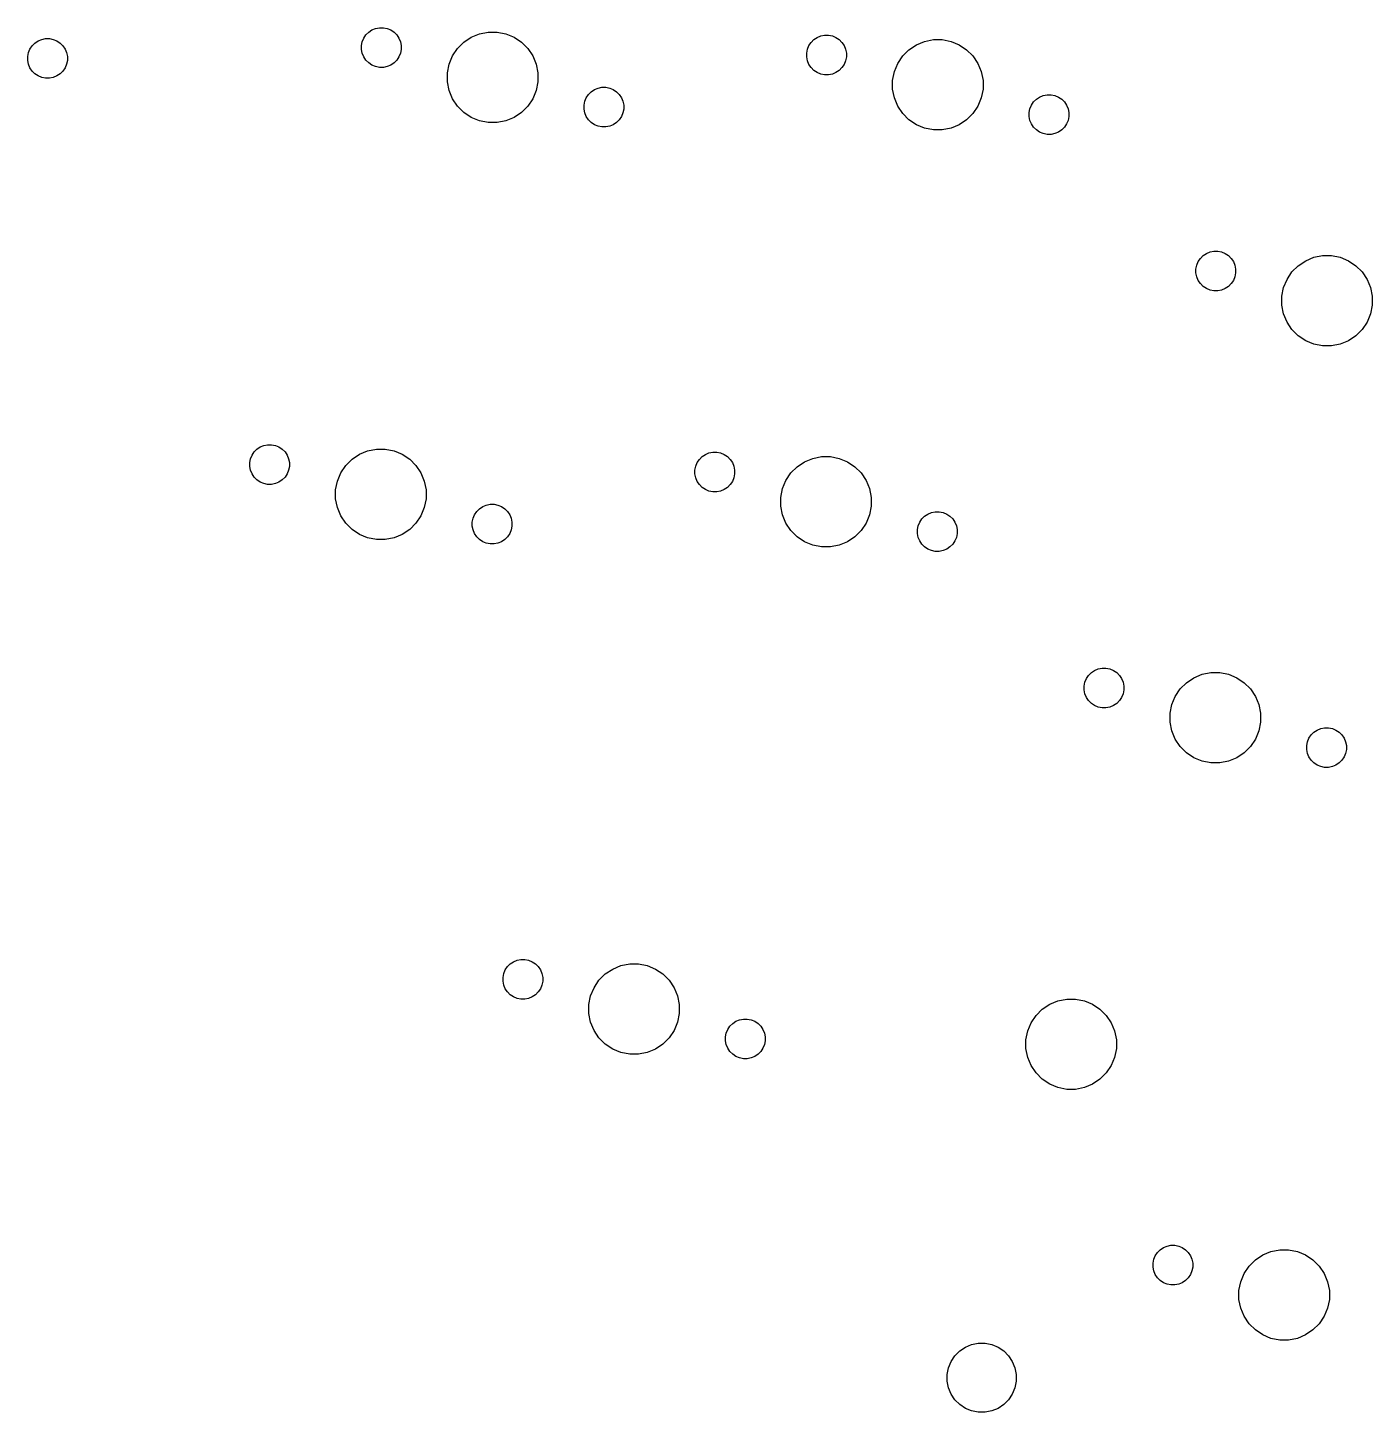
# Model space of a CAD drawing. Extents: x -662 to -203, y -195 to -58.
# Drawn here: x -485.5 to -426.2, y -186 to -124.9 of the extents above; entities that cross this region are included whole.
import ezdxf

# ---------------------------------------------------------------- set-up
doc = ezdxf.new("R2010")
doc.units = 0
doc.layers.add('BLACK', color=7, linetype='CONTINUOUS')

msp = doc.modelspace()

# ---------------------------------------------------------------- linework, layer by layer
at = {"layer": 'BLACK', "linetype": 'CONTINUOUS'}
for p, q in [((-470.709, -125.355), (-470.613, -125.212)), ((-470.613, -125.212), (-470.491, -125.09)), ((-470.491, -125.09), (-470.348, -124.994)), ((-470.348, -124.994), (-470.189, -124.929)), ((-470.189, -124.929), (-470.02, -124.895)), ((-470.02, -124.895), (-469.847, -124.895)), ((-469.847, -124.895), (-469.678, -124.929)), ((-469.678, -124.929), (-469.519, -124.994)), ((-469.519, -124.994), (-469.376, -125.09)), ((-469.376, -125.09), (-469.254, -125.212)), ((-469.254, -125.212), (-469.158, -125.355)), ((-465.971, -125.318), (-465.608, -125.167)), ((-465.608, -125.167), (-465.223, -125.091)), ((-465.223, -125.091), (-464.83, -125.091)), ((-464.83, -125.091), (-464.445, -125.167)), ((-464.445, -125.167), (-464.082, -125.318)), ((-450.555, -125.259), (-450.386, -125.225)), ((-450.386, -125.225), (-450.214, -125.225)), ((-450.214, -125.225), (-450.045, -125.259)), ((-485.499, -125.995), (-485.433, -125.836)), ((-485.433, -125.836), (-485.337, -125.693)), ((-485.337, -125.693), (-485.215, -125.571)), ((-485.215, -125.571), (-485.072, -125.475)), ((-485.072, -125.475), (-484.913, -125.409)), ((-484.913, -125.409), (-484.744, -125.376)), ((-484.744, -125.376), (-484.571, -125.376)), ((-484.571, -125.376), (-484.402, -125.409)), ((-484.402, -125.409), (-484.243, -125.475)), ((-484.243, -125.475), (-484.1, -125.571)), ((-484.1, -125.571), (-483.978, -125.693)), ((-483.978, -125.693), (-483.882, -125.836)), ((-483.882, -125.836), (-483.816, -125.995)), ((-470.808, -125.684), (-470.775, -125.515)), ((-470.808, -125.856), (-470.808, -125.684)), ((-470.775, -126.025), (-470.808, -125.856)), ((-470.775, -125.515), (-470.709, -125.355)), ((-469.158, -125.355), (-469.092, -125.515)), ((-469.092, -125.515), (-469.058, -125.684)), ((-469.058, -125.856), (-469.092, -126.025)), ((-469.058, -125.684), (-469.058, -125.856)), ((-466.794, -126.14), (-466.575, -125.814)), ((-466.575, -125.814), (-466.298, -125.536)), ((-466.298, -125.536), (-465.971, -125.318)), ((-464.082, -125.318), (-463.756, -125.536)), ((-463.756, -125.536), (-463.478, -125.814)), ((-463.478, -125.814), (-463.26, -126.14)), ((-451.175, -126.014), (-451.141, -125.845)), ((-451.141, -125.845), (-451.075, -125.686)), ((-451.075, -125.686), (-450.98, -125.542)), ((-450.98, -125.542), (-450.858, -125.421)), ((-450.858, -125.421), (-450.714, -125.325)), ((-450.714, -125.325), (-450.555, -125.259)), ((-450.045, -125.259), (-449.886, -125.325)), ((-449.886, -125.325), (-449.742, -125.421)), ((-449.742, -125.421), (-449.62, -125.542)), ((-449.62, -125.542), (-449.525, -125.686)), ((-449.525, -125.686), (-449.459, -125.845)), ((-449.459, -125.845), (-449.425, -126.014)), ((-446.664, -125.866), (-446.338, -125.648)), ((-446.338, -125.648), (-445.975, -125.498)), ((-445.975, -125.498), (-445.589, -125.421)), ((-445.589, -125.421), (-445.197, -125.421)), ((-445.197, -125.421), (-444.811, -125.498)), ((-444.811, -125.498), (-444.449, -125.648)), ((-444.449, -125.648), (-444.122, -125.866)), ((-485.532, -126.165), (-485.499, -125.995)), ((-485.532, -126.337), (-485.532, -126.165)), ((-485.499, -126.506), (-485.532, -126.337)), ((-483.816, -125.995), (-483.782, -126.165)), ((-483.782, -126.337), (-483.816, -126.506)), ((-483.782, -126.165), (-483.782, -126.337)), ((-470.709, -126.184), (-470.775, -126.025)), ((-470.613, -126.328), (-470.709, -126.184)), ((-470.491, -126.45), (-470.613, -126.328)), ((-470.348, -126.545), (-470.491, -126.45)), ((-469.376, -126.45), (-469.519, -126.545)), ((-469.254, -126.328), (-469.376, -126.45)), ((-469.158, -126.184), (-469.254, -126.328)), ((-469.092, -126.025), (-469.158, -126.184)), ((-466.944, -126.503), (-466.794, -126.14)), ((-463.26, -126.14), (-463.109, -126.503)), ((-451.175, -126.186), (-451.175, -126.014)), ((-451.141, -126.355), (-451.175, -126.186)), ((-451.075, -126.515), (-451.141, -126.355)), ((-449.459, -126.355), (-449.525, -126.515)), ((-449.425, -126.186), (-449.459, -126.355)), ((-449.425, -126.014), (-449.425, -126.186)), ((-447.31, -126.833), (-447.16, -126.471)), ((-447.16, -126.471), (-446.942, -126.144)), ((-446.942, -126.144), (-446.664, -125.866)), ((-444.122, -125.866), (-443.844, -126.144)), ((-443.844, -126.144), (-443.626, -126.471)), ((-443.626, -126.471), (-443.476, -126.833)), ((-485.433, -126.665), (-485.499, -126.506)), ((-485.337, -126.808), (-485.433, -126.665)), ((-485.215, -126.93), (-485.337, -126.808)), ((-485.072, -127.026), (-485.215, -126.93)), ((-484.913, -127.092), (-485.072, -127.026)), ((-484.243, -127.026), (-484.402, -127.092)), ((-484.1, -126.93), (-484.243, -127.026)), ((-483.978, -126.808), (-484.1, -126.93)), ((-483.882, -126.665), (-483.978, -126.808)), ((-483.816, -126.506), (-483.882, -126.665)), ((-470.189, -126.611), (-470.348, -126.545)), ((-470.02, -126.645), (-470.189, -126.611)), ((-469.847, -126.645), (-470.02, -126.645)), ((-469.678, -126.611), (-469.847, -126.645)), ((-469.519, -126.545), (-469.678, -126.611)), ((-467.02, -126.888), (-466.944, -126.503)), ((-467.02, -127.281), (-467.02, -126.888)), ((-463.109, -126.503), (-463.033, -126.888)), ((-463.033, -126.888), (-463.033, -127.281)), ((-450.98, -126.658), (-451.075, -126.515)), ((-450.858, -126.78), (-450.98, -126.658)), ((-450.714, -126.876), (-450.858, -126.78)), ((-450.555, -126.942), (-450.714, -126.876)), ((-450.386, -126.975), (-450.555, -126.942)), ((-450.214, -126.975), (-450.386, -126.975)), ((-450.045, -126.942), (-450.214, -126.975)), ((-449.886, -126.876), (-450.045, -126.942)), ((-449.742, -126.78), (-449.886, -126.876)), ((-449.62, -126.658), (-449.742, -126.78)), ((-449.525, -126.515), (-449.62, -126.658)), ((-447.387, -127.219), (-447.31, -126.833)), ((-443.476, -126.833), (-443.399, -127.219)), ((-484.744, -127.126), (-484.913, -127.092)), ((-484.571, -127.126), (-484.744, -127.126)), ((-484.402, -127.092), (-484.571, -127.126)), ((-466.944, -127.666), (-467.02, -127.281)), ((-466.794, -128.029), (-466.944, -127.666)), ((-463.109, -127.666), (-463.26, -128.029)), ((-463.033, -127.281), (-463.109, -127.666)), ((-460.677, -127.72), (-460.534, -127.624)), ((-460.534, -127.624), (-460.375, -127.558)), ((-460.375, -127.558), (-460.206, -127.525)), ((-460.206, -127.525), (-460.034, -127.525)), ((-460.034, -127.525), (-459.864, -127.558)), ((-459.864, -127.558), (-459.705, -127.624)), ((-459.705, -127.624), (-459.562, -127.72)), ((-447.387, -127.611), (-447.387, -127.219)), ((-447.31, -127.997), (-447.387, -127.611)), ((-443.399, -127.611), (-443.476, -127.997)), ((-443.399, -127.219), (-443.399, -127.611)), ((-466.575, -128.356), (-466.794, -128.029)), ((-463.26, -128.029), (-463.478, -128.356)), ((-460.995, -128.313), (-460.961, -128.144)), ((-460.961, -128.144), (-460.895, -127.985)), ((-460.895, -127.985), (-460.799, -127.842)), ((-460.799, -127.842), (-460.677, -127.72)), ((-459.562, -127.72), (-459.44, -127.842)), ((-459.44, -127.842), (-459.344, -127.985)), ((-459.344, -127.985), (-459.278, -128.144)), ((-459.278, -128.144), (-459.245, -128.313)), ((-447.16, -128.359), (-447.31, -127.997)), ((-443.476, -127.997), (-443.626, -128.359)), ((-441.262, -128.315), (-441.166, -128.172)), ((-441.166, -128.172), (-441.044, -128.05)), ((-441.044, -128.05), (-440.901, -127.954)), ((-440.901, -127.954), (-440.741, -127.888)), ((-440.741, -127.888), (-440.572, -127.855)), ((-440.572, -127.855), (-440.4, -127.855)), ((-440.4, -127.855), (-440.231, -127.888)), ((-440.231, -127.888), (-440.072, -127.954)), ((-440.072, -127.954), (-439.928, -128.05)), ((-439.928, -128.05), (-439.807, -128.172)), ((-439.807, -128.172), (-439.711, -128.315)), ((-466.298, -128.633), (-466.575, -128.356)), ((-465.971, -128.852), (-466.298, -128.633)), ((-465.608, -129.002), (-465.971, -128.852)), ((-464.082, -128.852), (-464.445, -129.002)), ((-463.756, -128.633), (-464.082, -128.852)), ((-463.478, -128.356), (-463.756, -128.633)), ((-460.995, -128.486), (-460.995, -128.313)), ((-460.961, -128.655), (-460.995, -128.486)), ((-460.895, -128.814), (-460.961, -128.655)), ((-460.799, -128.957), (-460.895, -128.814)), ((-459.344, -128.814), (-459.44, -128.957)), ((-459.278, -128.655), (-459.344, -128.814)), ((-459.245, -128.486), (-459.278, -128.655)), ((-459.245, -128.313), (-459.245, -128.486)), ((-446.942, -128.686), (-447.16, -128.359)), ((-446.664, -128.964), (-446.942, -128.686)), ((-443.844, -128.686), (-444.122, -128.964)), ((-443.626, -128.359), (-443.844, -128.686)), ((-441.361, -128.644), (-441.328, -128.475)), ((-441.361, -128.816), (-441.361, -128.644)), ((-441.328, -128.985), (-441.361, -128.816)), ((-441.328, -128.475), (-441.262, -128.315)), ((-439.711, -128.315), (-439.645, -128.475)), ((-439.645, -128.475), (-439.611, -128.644)), ((-439.611, -128.816), (-439.645, -128.985)), ((-439.611, -128.644), (-439.611, -128.816)), ((-465.223, -129.079), (-465.608, -129.002)), ((-464.83, -129.079), (-465.223, -129.079)), ((-464.445, -129.002), (-464.83, -129.079)), ((-460.677, -129.079), (-460.799, -128.957)), ((-460.534, -129.175), (-460.677, -129.079)), ((-460.375, -129.241), (-460.534, -129.175)), ((-460.206, -129.275), (-460.375, -129.241)), ((-460.034, -129.275), (-460.206, -129.275)), ((-459.864, -129.241), (-460.034, -129.275)), ((-459.705, -129.175), (-459.864, -129.241)), ((-459.562, -129.079), (-459.705, -129.175)), ((-459.44, -128.957), (-459.562, -129.079)), ((-446.338, -129.182), (-446.664, -128.964)), ((-445.975, -129.332), (-446.338, -129.182)), ((-445.589, -129.409), (-445.975, -129.332)), ((-445.197, -129.409), (-445.589, -129.409)), ((-444.811, -129.332), (-445.197, -129.409)), ((-444.449, -129.182), (-444.811, -129.332)), ((-444.122, -128.964), (-444.449, -129.182)), ((-441.262, -129.144), (-441.328, -128.985)), ((-441.166, -129.288), (-441.262, -129.144)), ((-441.044, -129.409), (-441.166, -129.288)), ((-440.901, -129.505), (-441.044, -129.409)), ((-440.741, -129.571), (-440.901, -129.505)), ((-440.072, -129.505), (-440.231, -129.571)), ((-439.928, -129.409), (-440.072, -129.505)), ((-439.807, -129.288), (-439.928, -129.409)), ((-439.711, -129.144), (-439.807, -129.288)), ((-439.645, -128.985), (-439.711, -129.144)), ((-440.572, -129.605), (-440.741, -129.571)), ((-440.4, -129.605), (-440.572, -129.605)), ((-440.231, -129.571), (-440.4, -129.605)), ((-433.811, -135.073), (-433.689, -134.951)), ((-433.689, -134.951), (-433.546, -134.855)), ((-433.546, -134.855), (-433.387, -134.79)), ((-433.387, -134.79), (-433.218, -134.756)), ((-433.218, -134.756), (-433.046, -134.756)), ((-433.046, -134.756), (-432.876, -134.79)), ((-432.876, -134.79), (-432.717, -134.855)), ((-432.717, -134.855), (-432.574, -134.951)), ((-432.574, -134.951), (-432.452, -135.073)), ((-429.169, -135.179), (-428.806, -135.028)), ((-428.806, -135.028), (-428.421, -134.952)), ((-428.421, -134.952), (-428.028, -134.952)), ((-428.028, -134.952), (-427.643, -135.028)), ((-427.643, -135.028), (-427.28, -135.179)), ((-434.007, -135.545), (-433.973, -135.376)), ((-434.007, -135.717), (-434.007, -135.545)), ((-433.973, -135.376), (-433.907, -135.216)), ((-433.907, -135.216), (-433.811, -135.073)), ((-432.452, -135.073), (-432.356, -135.216)), ((-432.356, -135.216), (-432.29, -135.376)), ((-432.29, -135.376), (-432.257, -135.545)), ((-432.257, -135.545), (-432.257, -135.717)), ((-429.774, -135.675), (-429.496, -135.397)), ((-429.496, -135.397), (-429.169, -135.179)), ((-427.28, -135.179), (-426.954, -135.397)), ((-426.954, -135.397), (-426.676, -135.675)), ((-433.973, -135.886), (-434.007, -135.717)), ((-433.907, -136.045), (-433.973, -135.886)), ((-433.811, -136.189), (-433.907, -136.045)), ((-433.689, -136.311), (-433.811, -136.189)), ((-432.452, -136.189), (-432.574, -136.311)), ((-432.356, -136.045), (-432.452, -136.189)), ((-432.29, -135.886), (-432.356, -136.045)), ((-432.257, -135.717), (-432.29, -135.886)), ((-430.142, -136.364), (-429.992, -136.001)), ((-429.992, -136.001), (-429.774, -135.675)), ((-426.676, -135.675), (-426.458, -136.001)), ((-426.458, -136.001), (-426.308, -136.364)), ((-433.546, -136.406), (-433.689, -136.311)), ((-433.387, -136.472), (-433.546, -136.406)), ((-433.218, -136.506), (-433.387, -136.472)), ((-433.046, -136.506), (-433.218, -136.506)), ((-432.876, -136.472), (-433.046, -136.506)), ((-432.717, -136.406), (-432.876, -136.472)), ((-432.574, -136.311), (-432.717, -136.406)), ((-430.219, -136.749), (-430.142, -136.364)), ((-430.219, -137.142), (-430.219, -136.749)), ((-426.308, -136.364), (-426.231, -136.749)), ((-426.231, -136.749), (-426.231, -137.142)), ((-430.142, -137.527), (-430.219, -137.142)), ((-426.231, -137.142), (-426.308, -137.527)), ((-429.992, -137.89), (-430.142, -137.527)), ((-429.774, -138.217), (-429.992, -137.89)), ((-426.458, -137.89), (-426.676, -138.217)), ((-426.308, -137.527), (-426.458, -137.89)), ((-429.496, -138.494), (-429.774, -138.217)), ((-429.169, -138.713), (-429.496, -138.494)), ((-426.954, -138.494), (-427.28, -138.713)), ((-426.676, -138.217), (-426.954, -138.494)), ((-428.806, -138.863), (-429.169, -138.713)), ((-428.421, -138.94), (-428.806, -138.863)), ((-428.028, -138.94), (-428.421, -138.94)), ((-427.643, -138.863), (-428.028, -138.94)), ((-427.28, -138.713), (-427.643, -138.863)), ((-475.544, -143.613), (-475.422, -143.491)), ((-475.422, -143.491), (-475.278, -143.395)), ((-475.278, -143.395), (-475.119, -143.329)), ((-475.119, -143.329), (-474.95, -143.296)), ((-474.95, -143.296), (-474.778, -143.296)), ((-474.778, -143.296), (-474.609, -143.329)), ((-474.609, -143.329), (-474.45, -143.395)), ((-474.45, -143.395), (-474.306, -143.491)), ((-474.306, -143.491), (-474.184, -143.613)), ((-470.902, -143.719), (-470.539, -143.568)), ((-470.539, -143.568), (-470.153, -143.492)), ((-470.153, -143.492), (-469.761, -143.492)), ((-469.761, -143.492), (-469.375, -143.568)), ((-469.375, -143.568), (-469.013, -143.719)), ((-475.739, -144.085), (-475.705, -143.916)), ((-475.739, -144.257), (-475.739, -144.085)), ((-475.705, -143.916), (-475.639, -143.756)), ((-475.639, -143.756), (-475.544, -143.613)), ((-474.184, -143.613), (-474.089, -143.756)), ((-474.089, -143.756), (-474.023, -143.916)), ((-474.023, -143.916), (-473.989, -144.085)), ((-473.989, -144.085), (-473.989, -144.257)), ((-471.506, -144.215), (-471.228, -143.937)), ((-471.228, -143.937), (-470.902, -143.719)), ((-469.013, -143.719), (-468.686, -143.937)), ((-468.686, -143.937), (-468.408, -144.215)), ((-456.072, -144.246), (-456.006, -144.087)), ((-456.006, -144.087), (-455.91, -143.943)), ((-455.91, -143.943), (-455.788, -143.821)), ((-455.788, -143.821), (-455.645, -143.726)), ((-455.645, -143.726), (-455.486, -143.66)), ((-455.486, -143.66), (-455.317, -143.626)), ((-455.317, -143.626), (-455.144, -143.626)), ((-455.144, -143.626), (-454.975, -143.66)), ((-454.975, -143.66), (-454.816, -143.726)), ((-454.816, -143.726), (-454.673, -143.821)), ((-454.673, -143.821), (-454.551, -143.943)), ((-454.551, -143.943), (-454.455, -144.087)), ((-454.455, -144.087), (-454.389, -144.246)), ((-451.595, -144.267), (-451.268, -144.049)), ((-451.268, -144.049), (-450.905, -143.899)), ((-450.905, -143.899), (-450.52, -143.822)), ((-450.52, -143.822), (-450.127, -143.822)), ((-450.127, -143.822), (-449.742, -143.899)), ((-449.742, -143.899), (-449.379, -144.049)), ((-449.379, -144.049), (-449.053, -144.267)), ((-475.705, -144.426), (-475.739, -144.257)), ((-475.639, -144.585), (-475.705, -144.426)), ((-475.544, -144.729), (-475.639, -144.585)), ((-475.422, -144.85), (-475.544, -144.729)), ((-474.184, -144.729), (-474.306, -144.85)), ((-474.089, -144.585), (-474.184, -144.729)), ((-474.023, -144.426), (-474.089, -144.585)), ((-473.989, -144.257), (-474.023, -144.426)), ((-471.874, -144.904), (-471.724, -144.541)), ((-471.724, -144.541), (-471.506, -144.215)), ((-468.408, -144.215), (-468.19, -144.541)), ((-468.19, -144.541), (-468.04, -144.904)), ((-456.105, -144.415), (-456.072, -144.246)), ((-456.105, -144.587), (-456.105, -144.415)), ((-456.072, -144.756), (-456.105, -144.587)), ((-456.006, -144.916), (-456.072, -144.756)), ((-454.389, -144.756), (-454.455, -144.916)), ((-454.389, -144.246), (-454.355, -144.415)), ((-454.355, -144.587), (-454.389, -144.756)), ((-454.355, -144.415), (-454.355, -144.587)), ((-452.091, -144.871), (-451.872, -144.545)), ((-451.872, -144.545), (-451.595, -144.267)), ((-449.053, -144.267), (-448.775, -144.545)), ((-448.775, -144.545), (-448.557, -144.871)), ((-475.278, -144.946), (-475.422, -144.85)), ((-475.119, -145.012), (-475.278, -144.946)), ((-474.95, -145.046), (-475.119, -145.012)), ((-474.778, -145.046), (-474.95, -145.046)), ((-474.609, -145.012), (-474.778, -145.046)), ((-474.45, -144.946), (-474.609, -145.012)), ((-474.306, -144.85), (-474.45, -144.946)), ((-471.951, -145.289), (-471.874, -144.904)), ((-471.951, -145.682), (-471.951, -145.289)), ((-468.04, -144.904), (-467.963, -145.289)), ((-467.963, -145.289), (-467.963, -145.682)), ((-455.91, -145.059), (-456.006, -144.916)), ((-455.788, -145.181), (-455.91, -145.059)), ((-455.645, -145.276), (-455.788, -145.181)), ((-455.486, -145.342), (-455.645, -145.276)), ((-455.317, -145.376), (-455.486, -145.342)), ((-455.144, -145.376), (-455.317, -145.376)), ((-454.975, -145.342), (-455.144, -145.376)), ((-454.816, -145.276), (-454.975, -145.342)), ((-454.673, -145.181), (-454.816, -145.276)), ((-454.551, -145.059), (-454.673, -145.181)), ((-454.455, -144.916), (-454.551, -145.059)), ((-452.317, -145.619), (-452.241, -145.234)), ((-452.241, -145.234), (-452.091, -144.871)), ((-448.557, -144.871), (-448.406, -145.234)), ((-448.406, -145.234), (-448.33, -145.619)), ((-471.874, -146.067), (-471.951, -145.682)), ((-467.963, -145.682), (-468.04, -146.067)), ((-465.608, -146.121), (-465.465, -146.025)), ((-465.465, -146.025), (-465.305, -145.959)), ((-465.305, -145.959), (-465.136, -145.925)), ((-465.136, -145.925), (-464.964, -145.925)), ((-464.964, -145.925), (-464.795, -145.959)), ((-464.795, -145.959), (-464.636, -146.025)), ((-464.636, -146.025), (-464.492, -146.121)), ((-452.317, -146.012), (-452.317, -145.619)), ((-452.241, -146.397), (-452.317, -146.012)), ((-448.33, -146.012), (-448.406, -146.397)), ((-448.33, -145.619), (-448.33, -146.012)), ((-471.724, -146.43), (-471.874, -146.067)), ((-471.506, -146.757), (-471.724, -146.43)), ((-468.19, -146.43), (-468.408, -146.757)), ((-468.04, -146.067), (-468.19, -146.43)), ((-465.925, -146.714), (-465.892, -146.545)), ((-465.892, -146.545), (-465.826, -146.386)), ((-465.826, -146.386), (-465.73, -146.243)), ((-465.73, -146.243), (-465.608, -146.121)), ((-464.492, -146.121), (-464.371, -146.243)), ((-464.371, -146.243), (-464.275, -146.386)), ((-464.275, -146.386), (-464.209, -146.545)), ((-464.209, -146.545), (-464.175, -146.714)), ((-452.091, -146.76), (-452.241, -146.397)), ((-448.406, -146.397), (-448.557, -146.76)), ((-446.192, -146.716), (-446.096, -146.573)), ((-446.096, -146.573), (-445.974, -146.451)), ((-445.974, -146.451), (-445.831, -146.355)), ((-445.831, -146.355), (-445.672, -146.289)), ((-445.672, -146.289), (-445.503, -146.256)), ((-445.503, -146.256), (-445.33, -146.256)), ((-445.33, -146.256), (-445.161, -146.289)), ((-445.161, -146.289), (-445.002, -146.355)), ((-445.002, -146.355), (-444.859, -146.451)), ((-444.859, -146.451), (-444.737, -146.573)), ((-444.737, -146.573), (-444.641, -146.716)), ((-471.228, -147.034), (-471.506, -146.757)), ((-470.902, -147.253), (-471.228, -147.034)), ((-468.686, -147.034), (-469.013, -147.253)), ((-468.408, -146.757), (-468.686, -147.034)), ((-465.925, -146.887), (-465.925, -146.714)), ((-465.892, -147.056), (-465.925, -146.887)), ((-465.826, -147.215), (-465.892, -147.056)), ((-465.73, -147.358), (-465.826, -147.215)), ((-464.275, -147.215), (-464.371, -147.358)), ((-464.209, -147.056), (-464.275, -147.215)), ((-464.175, -146.887), (-464.209, -147.056)), ((-464.175, -146.714), (-464.175, -146.887)), ((-451.872, -147.087), (-452.091, -146.76)), ((-451.595, -147.365), (-451.872, -147.087)), ((-448.775, -147.087), (-449.053, -147.365)), ((-448.557, -146.76), (-448.775, -147.087)), ((-446.292, -147.044), (-446.258, -146.875)), ((-446.292, -147.217), (-446.292, -147.044)), ((-446.258, -147.386), (-446.292, -147.217)), ((-446.258, -146.875), (-446.192, -146.716)), ((-444.641, -146.716), (-444.575, -146.875)), ((-444.575, -146.875), (-444.542, -147.044)), ((-444.542, -147.217), (-444.575, -147.386)), ((-444.542, -147.044), (-444.542, -147.217)), ((-470.539, -147.403), (-470.902, -147.253)), ((-470.153, -147.479), (-470.539, -147.403)), ((-469.761, -147.479), (-470.153, -147.479)), ((-469.375, -147.403), (-469.761, -147.479)), ((-469.013, -147.253), (-469.375, -147.403)), ((-465.608, -147.48), (-465.73, -147.358)), ((-465.465, -147.576), (-465.608, -147.48)), ((-465.305, -147.642), (-465.465, -147.576)), ((-465.136, -147.675), (-465.305, -147.642)), ((-464.964, -147.675), (-465.136, -147.675)), ((-464.795, -147.642), (-464.964, -147.675)), ((-464.636, -147.576), (-464.795, -147.642)), ((-464.492, -147.48), (-464.636, -147.576)), ((-464.371, -147.358), (-464.492, -147.48)), ((-451.268, -147.583), (-451.595, -147.365)), ((-450.905, -147.733), (-451.268, -147.583)), ((-450.52, -147.81), (-450.905, -147.733)), ((-450.127, -147.81), (-450.52, -147.81)), ((-449.742, -147.733), (-450.127, -147.81)), ((-449.379, -147.583), (-449.742, -147.733)), ((-449.053, -147.365), (-449.379, -147.583)), ((-446.192, -147.545), (-446.258, -147.386)), ((-446.096, -147.688), (-446.192, -147.545)), ((-445.974, -147.81), (-446.096, -147.688)), ((-445.831, -147.906), (-445.974, -147.81)), ((-444.859, -147.81), (-445.002, -147.906)), ((-444.737, -147.688), (-444.859, -147.81)), ((-444.641, -147.545), (-444.737, -147.688)), ((-444.575, -147.386), (-444.641, -147.545)), ((-445.672, -147.972), (-445.831, -147.906)), ((-445.503, -148.006), (-445.672, -147.972)), ((-445.33, -148.006), (-445.503, -148.006)), ((-445.161, -147.972), (-445.33, -148.006)), ((-445.002, -147.906), (-445.161, -147.972)), ((-438.742, -153.474), (-438.62, -153.352)), ((-438.62, -153.352), (-438.477, -153.256)), ((-438.477, -153.256), (-438.317, -153.19)), ((-438.317, -153.19), (-438.148, -153.157)), ((-438.148, -153.157), (-437.976, -153.157)), ((-437.976, -153.157), (-437.807, -153.19)), ((-437.807, -153.19), (-437.648, -153.256)), ((-437.648, -153.256), (-437.504, -153.352)), ((-437.504, -153.352), (-437.383, -153.474)), ((-433.737, -153.429), (-433.352, -153.353)), ((-433.352, -153.353), (-432.959, -153.353)), ((-432.959, -153.353), (-432.574, -153.429)), ((-438.937, -153.946), (-438.904, -153.777)), ((-438.937, -154.118), (-438.937, -153.946)), ((-438.904, -153.777), (-438.838, -153.617)), ((-438.838, -153.617), (-438.742, -153.474)), ((-437.383, -153.474), (-437.287, -153.617)), ((-437.287, -153.617), (-437.221, -153.777)), ((-437.221, -153.777), (-437.187, -153.946)), ((-437.187, -153.946), (-437.187, -154.118)), ((-434.704, -154.076), (-434.426, -153.798)), ((-434.426, -153.798), (-434.1, -153.58)), ((-434.1, -153.58), (-433.737, -153.429)), ((-432.574, -153.429), (-432.211, -153.58)), ((-432.211, -153.58), (-431.884, -153.798)), ((-431.884, -153.798), (-431.607, -154.076)), ((-438.904, -154.287), (-438.937, -154.118)), ((-438.838, -154.446), (-438.904, -154.287)), ((-438.742, -154.59), (-438.838, -154.446)), ((-437.287, -154.446), (-437.383, -154.59)), ((-437.221, -154.287), (-437.287, -154.446)), ((-437.187, -154.118), (-437.221, -154.287)), ((-435.073, -154.765), (-434.922, -154.402)), ((-434.922, -154.402), (-434.704, -154.076)), ((-431.607, -154.076), (-431.388, -154.402)), ((-431.388, -154.402), (-431.238, -154.765)), ((-438.62, -154.711), (-438.742, -154.59)), ((-438.477, -154.807), (-438.62, -154.711)), ((-438.317, -154.873), (-438.477, -154.807)), ((-438.148, -154.907), (-438.317, -154.873)), ((-437.976, -154.907), (-438.148, -154.907)), ((-437.807, -154.873), (-437.976, -154.907)), ((-437.648, -154.807), (-437.807, -154.873)), ((-437.504, -154.711), (-437.648, -154.807)), ((-437.383, -154.59), (-437.504, -154.711)), ((-435.149, -155.15), (-435.073, -154.765)), ((-435.149, -155.543), (-435.149, -155.15)), ((-431.238, -154.765), (-431.161, -155.15)), ((-431.161, -155.15), (-431.161, -155.543)), ((-435.073, -155.928), (-435.149, -155.543)), ((-431.161, -155.543), (-431.238, -155.928)), ((-428.504, -155.82), (-428.335, -155.786)), ((-428.335, -155.786), (-428.162, -155.786)), ((-428.162, -155.786), (-427.993, -155.82)), ((-434.922, -156.291), (-435.073, -155.928)), ((-434.704, -156.618), (-434.922, -156.291)), ((-431.388, -156.291), (-431.607, -156.618)), ((-431.238, -155.928), (-431.388, -156.291)), ((-429.123, -156.575), (-429.09, -156.406)), ((-429.09, -156.406), (-429.024, -156.247)), ((-429.024, -156.247), (-428.928, -156.104)), ((-428.928, -156.104), (-428.806, -155.982)), ((-428.806, -155.982), (-428.663, -155.886)), ((-428.663, -155.886), (-428.504, -155.82)), ((-427.993, -155.82), (-427.834, -155.886)), ((-427.834, -155.886), (-427.691, -155.982)), ((-427.691, -155.982), (-427.569, -156.104)), ((-427.569, -156.104), (-427.473, -156.247)), ((-427.473, -156.247), (-427.407, -156.406)), ((-427.407, -156.406), (-427.373, -156.575)), ((-434.426, -156.895), (-434.704, -156.618)), ((-434.1, -157.114), (-434.426, -156.895)), ((-431.884, -156.895), (-432.211, -157.114)), ((-431.607, -156.618), (-431.884, -156.895)), ((-429.123, -156.748), (-429.123, -156.575)), ((-429.09, -156.917), (-429.123, -156.748)), ((-429.024, -157.076), (-429.09, -156.917)), ((-427.407, -156.917), (-427.473, -157.076)), ((-427.373, -156.748), (-427.407, -156.917)), ((-427.373, -156.575), (-427.373, -156.748)), ((-433.737, -157.264), (-434.1, -157.114)), ((-433.352, -157.34), (-433.737, -157.264)), ((-432.959, -157.34), (-433.352, -157.34)), ((-432.574, -157.264), (-432.959, -157.34)), ((-432.211, -157.114), (-432.574, -157.264)), ((-428.928, -157.219), (-429.024, -157.076)), ((-428.806, -157.341), (-428.928, -157.219)), ((-428.663, -157.437), (-428.806, -157.341)), ((-428.504, -157.503), (-428.663, -157.437)), ((-428.335, -157.536), (-428.504, -157.503)), ((-428.162, -157.536), (-428.335, -157.536)), ((-427.993, -157.503), (-428.162, -157.536)), ((-427.834, -157.437), (-427.993, -157.503)), ((-427.691, -157.341), (-427.834, -157.437)), ((-427.569, -157.219), (-427.691, -157.341)), ((-427.473, -157.076), (-427.569, -157.219)), ((-464.252, -166.206), (-464.108, -166.11)), ((-464.108, -166.11), (-463.949, -166.044)), ((-463.949, -166.044), (-463.78, -166.011)), ((-463.78, -166.011), (-463.608, -166.011)), ((-463.608, -166.011), (-463.438, -166.044)), ((-463.438, -166.044), (-463.279, -166.11)), ((-463.279, -166.11), (-463.136, -166.206)), ((-464.569, -166.8), (-464.535, -166.631)), ((-464.569, -166.972), (-464.569, -166.8)), ((-464.535, -166.631), (-464.469, -166.471)), ((-464.469, -166.471), (-464.373, -166.328)), ((-464.373, -166.328), (-464.252, -166.206)), ((-463.136, -166.206), (-463.014, -166.328)), ((-463.014, -166.328), (-462.918, -166.471)), ((-462.918, -166.471), (-462.852, -166.631)), ((-462.852, -166.631), (-462.819, -166.8)), ((-462.819, -166.8), (-462.819, -166.972)), ((-460.336, -166.93), (-460.058, -166.652)), ((-460.058, -166.652), (-459.731, -166.434)), ((-459.731, -166.434), (-459.368, -166.283)), ((-459.368, -166.283), (-458.983, -166.207)), ((-458.983, -166.207), (-458.59, -166.207)), ((-458.59, -166.207), (-458.205, -166.283)), ((-458.205, -166.283), (-457.842, -166.434)), ((-457.842, -166.434), (-457.516, -166.652)), ((-457.516, -166.652), (-457.238, -166.93)), ((-464.535, -167.141), (-464.569, -166.972)), ((-464.469, -167.3), (-464.535, -167.141)), ((-464.373, -167.444), (-464.469, -167.3)), ((-462.918, -167.3), (-463.014, -167.444)), ((-462.852, -167.141), (-462.918, -167.3)), ((-462.819, -166.972), (-462.852, -167.141)), ((-460.704, -167.619), (-460.554, -167.256)), ((-460.554, -167.256), (-460.336, -166.93)), ((-457.238, -166.93), (-457.02, -167.256)), ((-457.02, -167.256), (-456.87, -167.619)), ((-464.252, -167.566), (-464.373, -167.444)), ((-464.108, -167.661), (-464.252, -167.566)), ((-463.949, -167.727), (-464.108, -167.661)), ((-463.78, -167.761), (-463.949, -167.727)), ((-463.608, -167.761), (-463.78, -167.761)), ((-463.438, -167.727), (-463.608, -167.761)), ((-463.279, -167.661), (-463.438, -167.727)), ((-463.136, -167.566), (-463.279, -167.661)), ((-463.014, -167.444), (-463.136, -167.566)), ((-460.781, -168.004), (-460.704, -167.619)), ((-460.781, -168.397), (-460.781, -168.004)), ((-456.87, -167.619), (-456.793, -168.004)), ((-456.793, -168.004), (-456.793, -168.397)), ((-440.784, -168.201), (-440.457, -167.982)), ((-440.457, -167.982), (-440.094, -167.832)), ((-440.094, -167.832), (-439.709, -167.756)), ((-439.709, -167.756), (-439.316, -167.756)), ((-439.316, -167.756), (-438.931, -167.832)), ((-438.931, -167.832), (-438.568, -167.982)), ((-438.568, -167.982), (-438.242, -168.201)), ((-460.704, -168.782), (-460.781, -168.397)), ((-456.793, -168.397), (-456.87, -168.782)), ((-441.28, -168.805), (-441.061, -168.478)), ((-441.061, -168.478), (-440.784, -168.201)), ((-438.242, -168.201), (-437.964, -168.478)), ((-437.964, -168.478), (-437.746, -168.805)), ((-460.554, -169.145), (-460.704, -168.782)), ((-460.336, -169.472), (-460.554, -169.145)), ((-457.02, -169.145), (-457.238, -169.472)), ((-456.87, -168.782), (-457.02, -169.145)), ((-454.721, -169.26), (-454.655, -169.101)), ((-454.655, -169.101), (-454.56, -168.958)), ((-454.56, -168.958), (-454.438, -168.836)), ((-454.438, -168.836), (-454.294, -168.74)), ((-454.294, -168.74), (-454.135, -168.674)), ((-454.135, -168.674), (-453.966, -168.64)), ((-453.966, -168.64), (-453.794, -168.64)), ((-453.794, -168.64), (-453.625, -168.674)), ((-453.625, -168.674), (-453.465, -168.74)), ((-453.465, -168.74), (-453.322, -168.836)), ((-453.322, -168.836), (-453.2, -168.958)), ((-453.2, -168.958), (-453.104, -169.101)), ((-453.104, -169.101), (-453.039, -169.26)), ((-441.507, -169.553), (-441.43, -169.168)), ((-441.43, -169.168), (-441.28, -168.805)), ((-437.746, -168.805), (-437.595, -169.168)), ((-437.595, -169.168), (-437.519, -169.553)), ((-460.058, -169.749), (-460.336, -169.472)), ((-459.731, -169.968), (-460.058, -169.749)), ((-457.516, -169.749), (-457.842, -169.968)), ((-457.238, -169.472), (-457.516, -169.749)), ((-454.755, -169.429), (-454.721, -169.26)), ((-454.755, -169.602), (-454.755, -169.429)), ((-454.721, -169.771), (-454.755, -169.602)), ((-454.655, -169.93), (-454.721, -169.771)), ((-453.039, -169.771), (-453.104, -169.93)), ((-453.039, -169.26), (-453.005, -169.429)), ((-453.005, -169.602), (-453.039, -169.771)), ((-453.005, -169.429), (-453.005, -169.602)), ((-441.507, -169.946), (-441.507, -169.553)), ((-437.519, -169.553), (-437.519, -169.946)), ((-459.368, -170.118), (-459.731, -169.968)), ((-458.983, -170.195), (-459.368, -170.118)), ((-458.59, -170.195), (-458.983, -170.195)), ((-458.205, -170.118), (-458.59, -170.195)), ((-457.842, -169.968), (-458.205, -170.118)), ((-454.56, -170.073), (-454.655, -169.93)), ((-454.438, -170.195), (-454.56, -170.073)), ((-454.294, -170.291), (-454.438, -170.195)), ((-454.135, -170.357), (-454.294, -170.291)), ((-453.966, -170.39), (-454.135, -170.357)), ((-453.794, -170.39), (-453.966, -170.39)), ((-453.625, -170.357), (-453.794, -170.39)), ((-453.465, -170.291), (-453.625, -170.357)), ((-453.322, -170.195), (-453.465, -170.291)), ((-453.2, -170.073), (-453.322, -170.195)), ((-453.104, -169.93), (-453.2, -170.073)), ((-441.43, -170.331), (-441.507, -169.946)), ((-441.28, -170.694), (-441.43, -170.331)), ((-437.595, -170.331), (-437.746, -170.694)), ((-437.519, -169.946), (-437.595, -170.331)), ((-441.061, -171.02), (-441.28, -170.694)), ((-440.784, -171.298), (-441.061, -171.02)), ((-437.964, -171.02), (-438.242, -171.298)), ((-437.746, -170.694), (-437.964, -171.02)), ((-440.457, -171.516), (-440.784, -171.298)), ((-440.094, -171.667), (-440.457, -171.516)), ((-439.709, -171.743), (-440.094, -171.667)), ((-438.931, -171.667), (-439.316, -171.743)), ((-438.568, -171.516), (-438.931, -171.667)), ((-438.242, -171.298), (-438.568, -171.516)), ((-439.316, -171.743), (-439.709, -171.743)), ((-435.8, -179.084), (-435.705, -178.94)), ((-435.705, -178.94), (-435.583, -178.818)), ((-435.583, -178.818), (-435.439, -178.723)), ((-435.439, -178.723), (-435.28, -178.657)), ((-435.28, -178.657), (-435.111, -178.623)), ((-435.111, -178.623), (-434.939, -178.623)), ((-434.939, -178.623), (-434.77, -178.657)), ((-434.77, -178.657), (-434.61, -178.723)), ((-434.61, -178.723), (-434.467, -178.818)), ((-434.467, -178.818), (-434.345, -178.94)), ((-434.345, -178.94), (-434.249, -179.084)), ((-431.062, -179.046), (-430.7, -178.896)), ((-430.7, -178.896), (-430.314, -178.819)), ((-430.314, -178.819), (-429.922, -178.819)), ((-429.922, -178.819), (-429.536, -178.896)), ((-429.536, -178.896), (-429.174, -179.046)), ((-435.9, -179.412), (-435.866, -179.243)), ((-435.9, -179.584), (-435.9, -179.412)), ((-435.866, -179.753), (-435.9, -179.584)), ((-435.866, -179.243), (-435.8, -179.084)), ((-434.249, -179.084), (-434.184, -179.243)), ((-434.184, -179.243), (-434.15, -179.412)), ((-434.15, -179.584), (-434.184, -179.753)), ((-434.15, -179.412), (-434.15, -179.584)), ((-431.885, -179.868), (-431.667, -179.542)), ((-431.667, -179.542), (-431.389, -179.264)), ((-431.389, -179.264), (-431.062, -179.046)), ((-429.174, -179.046), (-428.847, -179.264)), ((-428.847, -179.264), (-428.569, -179.542)), ((-428.569, -179.542), (-428.351, -179.868)), ((-435.8, -179.913), (-435.866, -179.753)), ((-435.705, -180.056), (-435.8, -179.913)), ((-435.583, -180.178), (-435.705, -180.056)), ((-435.439, -180.274), (-435.583, -180.178)), ((-434.467, -180.178), (-434.61, -180.274)), ((-434.345, -180.056), (-434.467, -180.178)), ((-434.249, -179.913), (-434.345, -180.056)), ((-434.184, -179.753), (-434.249, -179.913)), ((-432.112, -180.617), (-432.035, -180.231)), ((-432.035, -180.231), (-431.885, -179.868)), ((-428.351, -179.868), (-428.201, -180.231)), ((-428.201, -180.231), (-428.124, -180.617)), ((-435.28, -180.34), (-435.439, -180.274)), ((-435.111, -180.373), (-435.28, -180.34)), ((-434.939, -180.373), (-435.111, -180.373)), ((-434.77, -180.34), (-434.939, -180.373)), ((-434.61, -180.274), (-434.77, -180.34)), ((-432.112, -181.009), (-432.112, -180.617)), ((-428.124, -180.617), (-428.124, -181.009)), ((-432.035, -181.395), (-432.112, -181.009)), ((-431.885, -181.757), (-432.035, -181.395)), ((-428.201, -181.395), (-428.351, -181.757)), ((-428.124, -181.009), (-428.201, -181.395)), ((-431.667, -182.084), (-431.885, -181.757)), ((-428.351, -181.757), (-428.569, -182.084)), ((-431.389, -182.362), (-431.667, -182.084)), ((-431.062, -182.58), (-431.389, -182.362)), ((-430.7, -182.73), (-431.062, -182.58)), ((-429.174, -182.58), (-429.536, -182.73)), ((-428.847, -182.362), (-429.174, -182.58)), ((-428.569, -182.084), (-428.847, -182.362)), ((-444.641, -183.499), (-444.429, -183.286)), ((-444.429, -183.286), (-444.179, -183.12)), ((-444.179, -183.12), (-443.902, -183.005)), ((-443.902, -183.005), (-443.607, -182.946)), ((-443.607, -182.946), (-443.307, -182.946)), ((-443.307, -182.946), (-443.013, -183.005)), ((-443.013, -183.005), (-442.735, -183.12)), ((-442.735, -183.12), (-442.486, -183.286)), ((-442.486, -183.286), (-442.273, -183.499)), ((-430.314, -182.807), (-430.7, -182.73)), ((-429.922, -182.807), (-430.314, -182.807)), ((-429.536, -182.73), (-429.922, -182.807)), ((-444.923, -184.026), (-444.808, -183.748)), ((-444.808, -183.748), (-444.641, -183.499)), ((-442.273, -183.499), (-442.107, -183.748)), ((-442.107, -183.748), (-441.992, -184.026)), ((-444.981, -184.32), (-444.923, -184.026)), ((-444.981, -184.62), (-444.981, -184.32)), ((-441.992, -184.026), (-441.933, -184.32)), ((-441.933, -184.32), (-441.933, -184.62)), ((-444.923, -184.915), (-444.981, -184.62)), ((-444.808, -185.192), (-444.923, -184.915)), ((-441.992, -184.915), (-442.107, -185.192)), ((-441.933, -184.62), (-441.992, -184.915)), ((-444.641, -185.442), (-444.808, -185.192)), ((-444.429, -185.654), (-444.641, -185.442)), ((-444.179, -185.821), (-444.429, -185.654)), ((-442.486, -185.654), (-442.735, -185.821)), ((-442.273, -185.442), (-442.486, -185.654)), ((-442.107, -185.192), (-442.273, -185.442)), ((-443.902, -185.936), (-444.179, -185.821)), ((-443.607, -185.994), (-443.902, -185.936)), ((-443.307, -185.994), (-443.607, -185.994)), ((-443.013, -185.936), (-443.307, -185.994)), ((-442.735, -185.821), (-443.013, -185.936))]:
    msp.add_line(p, q, dxfattribs=at)

doc.saveas('drawing.dxf')
